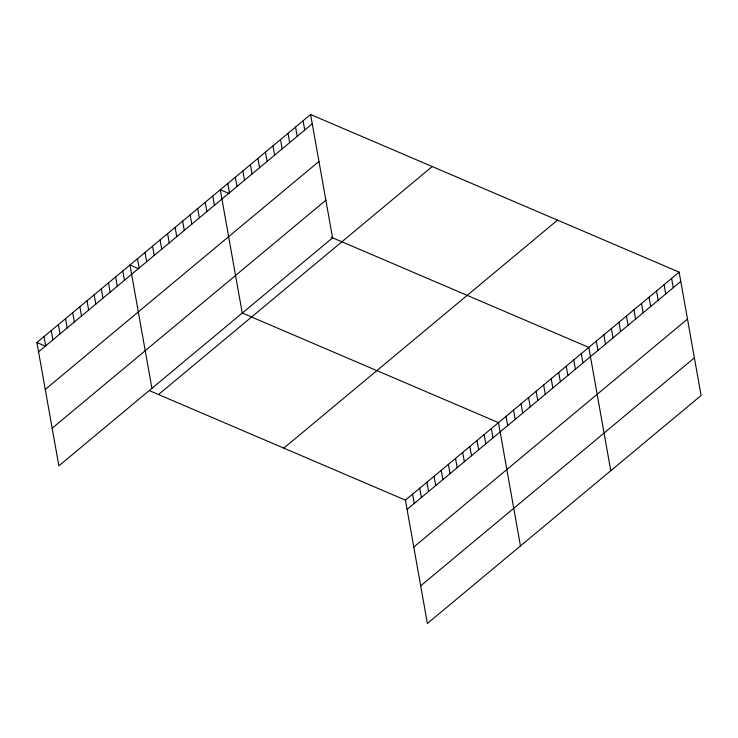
<?xml version="1.0" encoding="UTF-8"?>
<svg xmlns="http://www.w3.org/2000/svg" width="738" height="738" viewBox="0 0 738 738"><rect width="100%" height="100%" fill="white"/><g stroke="black" fill="none" stroke-linecap="round" stroke-linejoin="round"><path stroke-width="1.11" d="M310.606 114.528L332.57 237.857L58.865 465.853L36.9 342.524L310.606 114.528L679.135 272.147L701.1 395.476L427.394 623.472L405.43 500.143L149.823 390.826M38.551 351.805L312.257 123.809M45.258 389.443L318.964 161.447M52.167 428.215L325.873 200.219M158.513 394.535L432.219 166.539M283.816 448.123L557.522 220.127M405.43 500.143L679.135 272.147M407.081 509.423L680.787 281.427M413.787 547.061L687.493 319.065M420.688 585.834L694.393 357.838M228.974 193.485L220.284 189.767L242.249 313.096M331.279 237.239L588.804 347.386L610.778 470.715M138.643 268.724L129.962 265.007L151.927 388.336M242.885 313.299L498.482 422.625L520.456 545.954M36.9 342.524L45.59 346.242M671.608 278.411L673.259 287.691M664.08 284.684L665.731 293.964M656.552 290.956L658.204 300.237M649.025 297.22L650.676 306.501M641.497 303.493L643.149 312.774M633.97 309.766L635.621 319.047M626.442 316.03L628.093 325.31M618.914 322.303L620.566 331.583M611.387 328.576L613.038 337.856M603.859 334.84L605.52 344.12M596.332 341.113L597.992 350.393M581.286 353.65L582.937 362.93M573.758 359.923L575.409 369.203M566.231 366.196L567.882 375.476M558.703 372.459L560.354 381.74M551.175 378.732L552.827 388.013M543.648 385.005L545.299 394.286M536.12 391.269L537.771 400.549M528.592 397.542L530.244 406.822M521.065 403.815L522.716 413.096M513.537 410.079L515.189 419.359M506.01 416.352L507.67 425.632M491.324 428.584L492.984 437.865M484.165 434.544L485.825 443.833M477.006 440.512L478.667 449.793M469.848 446.472L471.508 455.752M462.689 452.44L464.35 461.72M455.531 458.399L457.191 467.68M448.372 464.359L450.032 473.648M441.213 470.327L442.874 479.608M434.064 476.287L435.715 485.567M426.905 482.255L428.557 491.536M419.747 488.215L421.398 497.495M412.588 494.174L414.239 503.464M303.078 120.801L304.729 130.082M295.551 127.065L297.202 136.346M288.023 133.338L289.674 142.618M280.495 139.611L282.156 148.892M272.968 145.875L274.628 155.155M265.44 152.148L267.101 161.428M257.922 158.421L259.573 167.701M250.394 164.685L252.045 173.965M242.867 170.958L244.518 180.238M235.339 177.231L236.99 186.511M227.811 183.494L229.463 192.775M212.756 196.04L214.407 205.321M205.229 202.304L206.88 211.585M197.701 208.577L199.352 217.858M190.173 214.85L191.825 224.131M182.646 221.114L184.297 230.394M175.118 227.387L176.779 236.667M167.591 233.66L169.251 242.94M160.072 239.924L161.723 249.204M152.545 246.197L154.196 255.477M145.017 252.47L146.668 261.75M137.489 258.734L139.141 268.014M122.803 270.966L124.454 280.246M115.645 276.934L117.296 286.215M108.486 282.894L110.137 292.174M101.327 288.853L102.979 298.143M94.169 294.822L95.82 304.102M87.01 300.781L88.661 310.061M79.852 306.75L81.503 316.03M72.693 312.709L74.344 321.989M65.534 318.668L67.186 327.958M58.376 324.637L60.027 333.917M51.217 330.596L52.868 339.877M44.059 336.565L45.71 345.845"/></g></svg>
